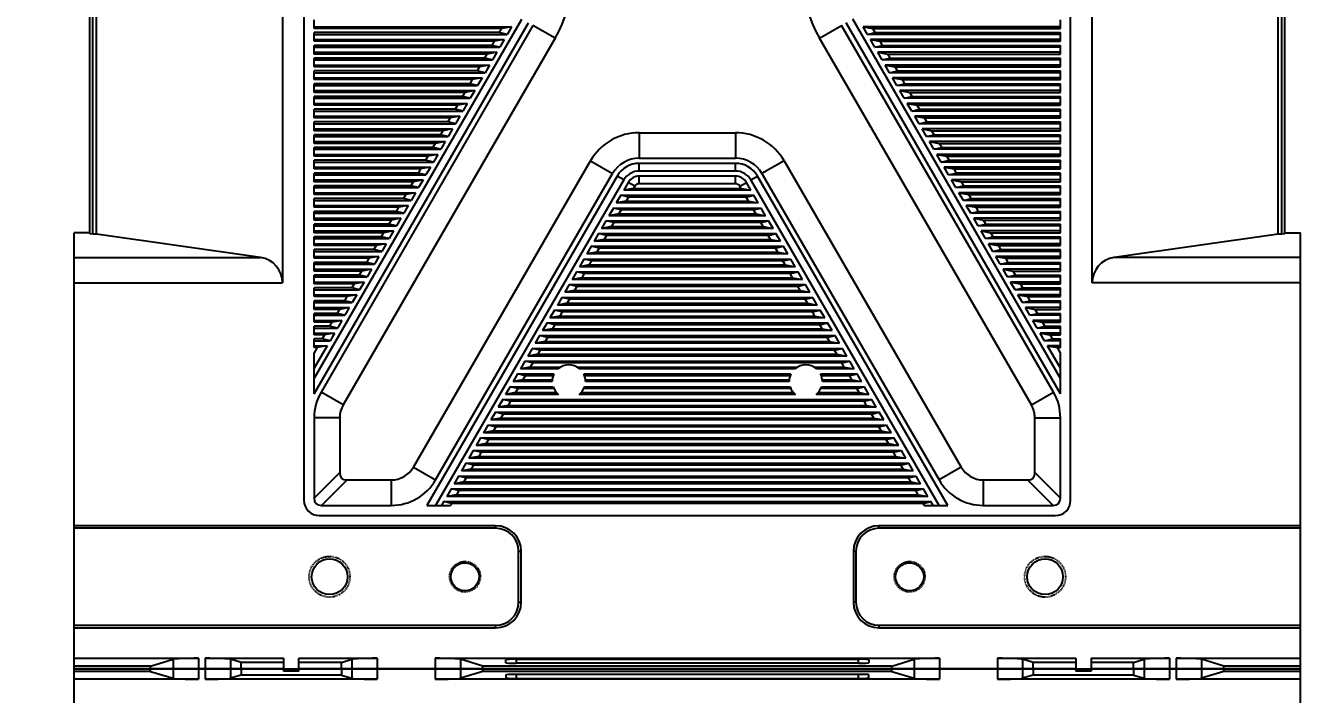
# Model space of a CAD drawing. Header units: millimetres. Extents: x 2185 to 26698, y 9658 to 17427.
# Drawn here: x 11237.2 to 11486.7, y 10826.6 to 10957.6 of the extents above; entities that cross this region are included whole.
import ezdxf

# ---------------------------------------------------------------- set-up
doc = ezdxf.new("R2010")
doc.units = ezdxf.units.MM
doc.linetypes.add('HIDDEN', pattern=[0.2, 0.1, -0.1])
doc.layers.add('02___PRT_ALL_AXES', color=7, linetype='Continuous')
doc.layers.add('DEFAULT_2', color=8, linetype='HIDDEN')
doc.styles.get("Standard").update_dxf_attribs({"font": 'arial.ttf'})
doc.dimstyles.new('我的A-GB-50', dxfattribs={"dimscale": 0.5, "dimtxt": 80, "dimasz": 50, "dimexe": 20, "dimexo": 10, "dimgap": 15, "dimtad": 1, "dimdec": 1, "dimzin": 9, "dimdsep": 46, "dimtxsty": 'Standard', "dimcen": 2.5, "dimadec": 0, "dimazin": 0, "dimtfac": 1, "dimtdec": 1, "dimtmove": 0, "dimatfit": 3, "dimfxl": 2, "dimarcsym": 0})

# ---------------------------------------------------------------- blocks, each defined once
blk = doc.blocks.new('*D104')
at = {"color": 0, "lineweight": -2, "transparency": 16777216}
for p, q in [((11291.68, 11353.61), (11193.39, 11353.61)), ((11203.39, 11328.61), (11203.39, 10334.66)), ((11291.68, 10309.66), (11193.39, 10309.66))]:
    blk.add_line(p, q, dxfattribs=at)
at = {"color": 0, "transparency": 16777216}
for points in [[(11199.23, 11328.61), (11207.56, 11328.61), (11203.39, 11353.61)], [(11199.23, 10334.66), (11207.56, 10334.66), (11203.39, 10309.66)]]:
    blk.add_solid(points, dxfattribs=at)
at = {"layer": 'Defpoints', "color": 0, "transparency": 16777216}
for p in [(11296.68, 11353.61), (11203.39, 10309.66), (11296.68, 10309.66)]:
    blk.add_point(p, dxfattribs=at)
at = {"color": 0, "lineweight": 5, "transparency": 16777216, "insert": (11170, 10831.63), "char_height": 40, "attachment_point": 5, "rotation": 90}
blk.add_mtext('1043.9 [3\'-5 1/8"]', dxfattribs=at)
blk = doc.blocks.new('543')
at = {"color": 7, "linetype": 'Continuous'}
for p, q in [((13760.14, 9868.64), (13760.14, 9953.98)), ((13760.14, 9953.98), (14000.09, 9953.98)), ((13775.12, 9953.48), (13775.12, 9953.98)), ((13779.51, 9953.98), (13779.51, 9952.14)), ((13784.46, 9953.98), (13784.46, 9951.95)), ((13785.78, 9953.98), (13785.78, 9951.95)), ((13790.73, 9953.98), (13790.73, 9952.14)), ((13792.8, 9953.98), (13792.8, 9952.77)), ((13812.44, 9953.98), (13812.44, 9952.77)), ((13814.51, 9953.98), (13814.51, 9952.14)), ((13819.46, 9953.98), (13819.46, 9951.95)), ((13830.78, 9953.98), (13830.78, 9951.95)), ((13835.73, 9953.98), (13835.73, 9952.14)), ((13840.12, 9953.48), (13840.12, 9953.98)), ((13920.12, 9953.48), (13920.12, 9953.98)), ((13924.51, 9953.98), (13924.51, 9952.14)), ((13929.46, 9953.98), (13929.46, 9951.95)), ((13940.78, 9953.98), (13940.78, 9951.95)), ((13945.73, 9953.98), (13945.73, 9952.14)), ((13947.8, 9953.98), (13947.8, 9952.77)), ((13967.44, 9953.98), (13967.44, 9952.77)), ((13969.51, 9953.98), (13969.51, 9952.14)), ((13974.46, 9953.98), (13974.46, 9951.95)), ((13975.78, 9953.98), (13975.78, 9951.95)), ((13980.73, 9953.98), (13980.73, 9952.14)), ((13985.12, 9953.48), (13985.12, 9953.98)), ((14000.09, 9868.64), (14000.09, 9953.98)), ((13775.12, 9953.48), (13760.14, 9953.48)), ((13784.46, 9951.95), (13760.14, 9951.95)), ((13775.12, 9953.48), (13779.51, 9952.14)), ((13819.46, 9951.95), (13785.78, 9951.95)), ((13792.8, 9952.77), (13790.73, 9952.14)), ((13812.44, 9952.77), (13792.8, 9952.77)), ((13812.44, 9952.77), (13814.51, 9952.14)), ((13929.46, 9951.95), (13830.78, 9951.95)), ((13840.12, 9953.48), (13835.73, 9952.14)), ((13920.12, 9953.48), (13840.12, 9953.48)), ((13844.62, 9952.82), (13844.62, 9952.21)), ((13846.62, 9952.91), (13846.62, 9952.12)), ((13913.62, 9952.91), (13846.62, 9952.91)), ((13846.62, 9952.12), (13913.62, 9952.12)), ((13913.62, 9952.12), (13913.62, 9952.91)), ((13915.62, 9952.21), (13915.62, 9952.82)), ((13920.12, 9953.48), (13924.51, 9952.14)), ((13974.46, 9951.95), (13940.78, 9951.95)), ((13947.8, 9952.77), (13945.73, 9952.14)), ((13967.44, 9952.77), (13947.8, 9952.77)), ((13967.44, 9952.77), (13969.51, 9952.14)), ((14000.09, 9951.95), (13975.78, 9951.95)), ((13985.12, 9953.48), (13980.73, 9952.14)), ((14000.09, 9953.48), (13985.12, 9953.48)), ((13805.12, 9921), (13805.12, 9717)), ((13955.12, 9717), (13955.12, 9921)), ((13763.22, 9769.22), (13763.22, 9868.78)), ((13763.81, 9769.14), (13763.81, 9868.87)), ((13996.43, 9769.14), (13996.43, 9868.87)), ((13997.02, 9769.22), (13997.02, 9868.78)), ((13959.31, 9759.6), (13959.31, 9816.5)), ((13764.51, 9769.14), (13764.51, 9815.5)), ((13800.93, 9815.5), (13800.93, 9759.6)), ((13995.73, 9769.14), (13995.73, 9816)), ((13807.12, 9740.86), (13847.76, 9811.25)), ((13807.12, 9809.4), (13807.12, 9811.1)), ((13807.12, 9737.86), (13849.06, 9810.5)), ((13807.12, 9809.75), (13845.74, 9809.75)), ((13843.8, 9809.4), (13807.12, 9809.4)), ((13849.92, 9810), (13808.46, 9738.18)), ((13843.8, 9809.4), (13843.34, 9808.6)), ((13845.74, 9809.75), (13843.8, 9809.4)), ((13845.74, 9809.75), (13844.87, 9808.25)), ((13854.25, 9807.5), (13849.92, 9810)), ((13905.99, 9807.5), (13910.32, 9810)), ((13951.78, 9738.18), (13910.32, 9810)), ((13953.12, 9737.86), (13911.18, 9810.5)), ((13953.12, 9740.86), (13912.48, 9811.25)), ((13953.12, 9809.75), (13914.5, 9809.75)), ((13914.5, 9809.75), (13916.44, 9809.4)), ((13915.37, 9808.25), (13914.5, 9809.75)), ((13916.44, 9809.4), (13953.12, 9809.4)), ((13916.9, 9808.6), (13916.44, 9809.4)), ((13953.12, 9809.4), (13953.12, 9811.1)), ((13807.12, 9806.9), (13807.12, 9808.6)), ((13843.34, 9808.6), (13807.12, 9808.6)), ((13807.12, 9808.25), (13844.87, 9808.25)), ((13807.12, 9807.25), (13844.29, 9807.25)), ((13842.36, 9806.9), (13807.12, 9806.9)), ((13854.25, 9807.5), (13812.79, 9735.68)), ((13842.36, 9806.9), (13841.9, 9806.1)), ((13844.29, 9807.25), (13842.36, 9806.9)), ((13844.87, 9808.25), (13843.34, 9808.6)), ((13844.29, 9807.25), (13843.43, 9805.75)), ((13947.45, 9735.68), (13905.99, 9807.5)), ((13915.37, 9808.25), (13916.9, 9808.6)), ((13953.12, 9808.25), (13915.37, 9808.25)), ((13953.12, 9807.25), (13915.95, 9807.25)), ((13915.95, 9807.25), (13917.88, 9806.9)), ((13916.81, 9805.75), (13915.95, 9807.25)), ((13916.9, 9808.6), (13953.12, 9808.6)), ((13917.88, 9806.9), (13953.12, 9806.9)), ((13918.34, 9806.1), (13917.88, 9806.9)), ((13953.12, 9806.9), (13953.12, 9808.6)), ((13807.12, 9804.4), (13807.12, 9806.1)), ((13841.9, 9806.1), (13807.12, 9806.1)), ((13807.12, 9805.75), (13843.43, 9805.75)), ((13807.12, 9804.75), (13842.85, 9804.75)), ((13840.92, 9804.4), (13807.12, 9804.4)), ((13840.92, 9804.4), (13840.46, 9803.6)), ((13842.85, 9804.75), (13840.92, 9804.4)), ((13843.43, 9805.75), (13841.9, 9806.1)), ((13842.85, 9804.75), (13841.99, 9803.25)), ((13916.81, 9805.75), (13918.34, 9806.1)), ((13953.12, 9805.75), (13916.81, 9805.75)), ((13953.12, 9804.75), (13917.39, 9804.75)), ((13917.39, 9804.75), (13919.32, 9804.4)), ((13918.25, 9803.25), (13917.39, 9804.75)), ((13918.34, 9806.1), (13953.12, 9806.1)), ((13919.32, 9804.4), (13953.12, 9804.4)), ((13919.78, 9803.6), (13919.32, 9804.4)), ((13953.12, 9804.4), (13953.12, 9806.1)), ((13807.12, 9801.9), (13807.12, 9803.6)), ((13840.46, 9803.6), (13807.12, 9803.6)), ((13807.12, 9803.25), (13841.99, 9803.25)), ((13807.12, 9802.25), (13841.41, 9802.25)), ((13839.47, 9801.9), (13807.12, 9801.9)), ((13839.47, 9801.9), (13839.01, 9801.1)), ((13841.41, 9802.25), (13839.47, 9801.9)), ((13841.99, 9803.25), (13840.46, 9803.6)), ((13841.41, 9802.25), (13840.54, 9800.75)), ((13918.25, 9803.25), (13919.78, 9803.6)), ((13953.12, 9803.25), (13918.25, 9803.25)), ((13953.12, 9802.25), (13918.83, 9802.25)), ((13918.83, 9802.25), (13920.77, 9801.9)), ((13919.7, 9800.75), (13918.83, 9802.25)), ((13919.78, 9803.6), (13953.12, 9803.6)), ((13920.77, 9801.9), (13953.12, 9801.9)), ((13921.23, 9801.1), (13920.77, 9801.9)), ((13953.12, 9801.9), (13953.12, 9803.6)), ((13807.12, 9799.4), (13807.12, 9801.1)), ((13839.01, 9801.1), (13807.12, 9801.1)), ((13807.12, 9800.75), (13840.54, 9800.75)), ((13807.12, 9799.75), (13839.96, 9799.75)), ((13838.03, 9799.4), (13807.12, 9799.4)), ((13838.03, 9799.4), (13837.57, 9798.6)), ((13839.96, 9799.75), (13838.03, 9799.4)), ((13840.54, 9800.75), (13839.01, 9801.1)), ((13839.96, 9799.75), (13839.1, 9798.25)), ((13919.7, 9800.75), (13921.23, 9801.1)), ((13953.12, 9800.75), (13919.7, 9800.75)), ((13953.12, 9799.75), (13920.28, 9799.75)), ((13920.28, 9799.75), (13922.21, 9799.4)), ((13921.14, 9798.25), (13920.28, 9799.75)), ((13921.23, 9801.1), (13953.12, 9801.1)), ((13922.21, 9799.4), (13953.12, 9799.4)), ((13922.67, 9798.6), (13922.21, 9799.4)), ((13953.12, 9799.4), (13953.12, 9801.1)), ((13807.12, 9796.9), (13807.12, 9798.6)), ((13837.57, 9798.6), (13807.12, 9798.6)), ((13807.12, 9798.25), (13839.1, 9798.25)), ((13807.12, 9797.25), (13838.52, 9797.25)), ((13836.59, 9796.9), (13807.12, 9796.9)), ((13836.59, 9796.9), (13836.13, 9796.1)), ((13838.52, 9797.25), (13836.59, 9796.9)), ((13839.1, 9798.25), (13837.57, 9798.6)), ((13838.52, 9797.25), (13837.66, 9795.75)), ((13921.14, 9798.25), (13922.67, 9798.6)), ((13953.12, 9798.25), (13921.14, 9798.25)), ((13953.12, 9797.25), (13921.72, 9797.25)), ((13921.72, 9797.25), (13923.65, 9796.9)), ((13922.58, 9795.75), (13921.72, 9797.25)), ((13922.67, 9798.6), (13953.12, 9798.6)), ((13923.65, 9796.9), (13953.12, 9796.9)), ((13924.11, 9796.1), (13923.65, 9796.9)), ((13953.12, 9796.9), (13953.12, 9798.6)), ((13807.12, 9794.4), (13807.12, 9796.1)), ((13836.13, 9796.1), (13807.12, 9796.1)), ((13807.12, 9795.75), (13837.66, 9795.75)), ((13807.12, 9794.75), (13837.08, 9794.75)), ((13835.14, 9794.4), (13807.12, 9794.4)), ((13835.14, 9794.4), (13834.68, 9793.6)), ((13837.08, 9794.75), (13835.14, 9794.4)), ((13837.66, 9795.75), (13836.13, 9796.1)), ((13837.08, 9794.75), (13836.21, 9793.25)), ((13922.58, 9795.75), (13924.11, 9796.1)), ((13953.12, 9795.75), (13922.58, 9795.75)), ((13953.12, 9794.75), (13923.16, 9794.75)), ((13923.16, 9794.75), (13925.1, 9794.4)), ((13924.03, 9793.25), (13923.16, 9794.75)), ((13924.11, 9796.1), (13953.12, 9796.1)), ((13925.1, 9794.4), (13953.12, 9794.4)), ((13925.56, 9793.6), (13925.1, 9794.4)), ((13953.12, 9794.4), (13953.12, 9796.1)), ((13807.12, 9791.9), (13807.12, 9793.6)), ((13834.68, 9793.6), (13807.12, 9793.6)), ((13807.12, 9793.25), (13836.21, 9793.25)), ((13807.12, 9792.25), (13835.63, 9792.25)), ((13833.7, 9791.9), (13807.12, 9791.9)), ((13833.7, 9791.9), (13833.24, 9791.1)), ((13835.63, 9792.25), (13833.7, 9791.9)), ((13836.21, 9793.25), (13834.68, 9793.6)), ((13835.63, 9792.25), (13834.77, 9790.75)), ((13924.03, 9793.25), (13925.56, 9793.6)), ((13953.12, 9793.25), (13924.03, 9793.25)), ((13953.12, 9792.25), (13924.61, 9792.25)), ((13924.61, 9792.25), (13926.54, 9791.9)), ((13925.47, 9790.75), (13924.61, 9792.25)), ((13925.56, 9793.6), (13953.12, 9793.6)), ((13926.54, 9791.9), (13953.12, 9791.9)), ((13927, 9791.1), (13926.54, 9791.9)), ((13953.12, 9791.9), (13953.12, 9793.6)), ((13807.12, 9789.4), (13807.12, 9791.1)), ((13833.24, 9791.1), (13807.12, 9791.1)), ((13807.12, 9790.75), (13834.77, 9790.75)), ((13807.12, 9789.75), (13834.19, 9789.75)), ((13832.26, 9789.4), (13807.12, 9789.4)), ((13832.26, 9789.4), (13831.8, 9788.6)), ((13834.19, 9789.75), (13832.26, 9789.4)), ((13834.77, 9790.75), (13833.24, 9791.1)), ((13834.19, 9789.75), (13833.32, 9788.25)), ((13870.71, 9789), (13889.53, 9789)), ((13870.71, 9789), (13870.71, 9784)), ((13889.53, 9789), (13889.53, 9784)), ((13925.47, 9790.75), (13927, 9791.1)), ((13953.12, 9790.75), (13925.47, 9790.75)), ((13953.12, 9789.75), (13926.05, 9789.75)), ((13926.05, 9789.75), (13927.98, 9789.4)), ((13926.91, 9788.25), (13926.05, 9789.75)), ((13927, 9791.1), (13953.12, 9791.1)), ((13927.98, 9789.4), (13953.12, 9789.4)), ((13928.44, 9788.6), (13927.98, 9789.4)), ((13953.12, 9789.4), (13953.12, 9791.1)), ((13807.12, 9786.9), (13807.12, 9788.6)), ((13831.8, 9788.6), (13807.12, 9788.6)), ((13807.12, 9788.25), (13833.32, 9788.25)), ((13807.12, 9787.25), (13832.75, 9787.25)), ((13830.81, 9786.9), (13807.12, 9786.9)), ((13830.81, 9786.9), (13830.35, 9786.1)), ((13832.75, 9787.25), (13830.81, 9786.9)), ((13833.32, 9788.25), (13831.8, 9788.6)), ((13832.75, 9787.25), (13831.88, 9785.75)), ((13926.91, 9788.25), (13928.44, 9788.6)), ((13953.12, 9788.25), (13926.91, 9788.25)), ((13953.12, 9787.25), (13927.49, 9787.25)), ((13927.49, 9787.25), (13929.43, 9786.9)), ((13928.36, 9785.75), (13927.49, 9787.25)), ((13928.44, 9788.6), (13953.12, 9788.6)), ((13929.43, 9786.9), (13953.12, 9786.9)), ((13929.89, 9786.1), (13929.43, 9786.9)), ((13953.12, 9786.9), (13953.12, 9788.6)), ((13807.12, 9784.4), (13807.12, 9786.1)), ((13830.35, 9786.1), (13807.12, 9786.1)), ((13807.12, 9785.75), (13831.88, 9785.75)), ((13807.12, 9784.75), (13831.3, 9784.75)), ((13829.37, 9784.4), (13807.12, 9784.4)), ((13829.37, 9784.4), (13828.91, 9783.6)), ((13831.3, 9784.75), (13829.37, 9784.4)), ((13831.88, 9785.75), (13830.35, 9786.1)), ((13831.3, 9784.75), (13830.44, 9783.25)), ((13870.71, 9784), (13889.53, 9784)), ((13928.36, 9785.75), (13929.89, 9786.1)), ((13953.12, 9785.75), (13928.36, 9785.75)), ((13953.12, 9784.75), (13928.94, 9784.75)), ((13928.94, 9784.75), (13930.87, 9784.4)), ((13929.8, 9783.25), (13928.94, 9784.75)), ((13929.89, 9786.1), (13953.12, 9786.1)), ((13930.87, 9784.4), (13953.12, 9784.4)), ((13931.33, 9783.6), (13930.87, 9784.4)), ((13953.12, 9784.4), (13953.12, 9786.1)), ((13807.12, 9781.9), (13807.12, 9783.6)), ((13828.91, 9783.6), (13807.12, 9783.6)), ((13807.12, 9783.25), (13830.44, 9783.25)), ((13807.12, 9782.25), (13829.86, 9782.25)), ((13827.93, 9781.9), (13807.12, 9781.9)), ((13826.54, 9723.5), (13861.18, 9783.5)), ((13827.93, 9781.9), (13827.46, 9781.1)), ((13829.86, 9782.25), (13827.93, 9781.9)), ((13830.44, 9783.25), (13828.91, 9783.6)), ((13829.86, 9782.25), (13828.99, 9780.75)), ((13861.18, 9783.5), (13865.51, 9781)), ((13889.53, 9783), (13870.71, 9783)), ((13870.71, 9781.5), (13870.71, 9783)), ((13889.53, 9781.5), (13870.71, 9781.5)), ((13889.53, 9781.5), (13889.53, 9783)), ((13899.06, 9783.5), (13894.73, 9781)), ((13899.06, 9783.5), (13933.7, 9723.5)), ((13929.8, 9783.25), (13931.33, 9783.6)), ((13953.12, 9783.25), (13929.8, 9783.25)), ((13953.12, 9782.25), (13930.38, 9782.25)), ((13930.38, 9782.25), (13932.31, 9781.9)), ((13931.25, 9780.75), (13930.38, 9782.25)), ((13931.33, 9783.6), (13953.12, 9783.6)), ((13932.31, 9781.9), (13953.12, 9781.9)), ((13932.78, 9781.1), (13932.31, 9781.9)), ((13953.12, 9781.9), (13953.12, 9783.6)), ((13807.12, 9779.4), (13807.12, 9781.1)), ((13827.46, 9781.1), (13807.12, 9781.1)), ((13807.12, 9780.75), (13828.99, 9780.75)), ((13807.12, 9779.75), (13828.42, 9779.75)), ((13826.48, 9779.4), (13807.12, 9779.4)), ((13826.48, 9779.4), (13826.02, 9778.6)), ((13828.42, 9779.75), (13826.48, 9779.4)), ((13828.99, 9780.75), (13827.46, 9781.1)), ((13828.42, 9779.75), (13827.55, 9778.25)), ((13866.38, 9780.5), (13829.14, 9716)), ((13830.87, 9721), (13865.51, 9781)), ((13867.68, 9779.75), (13830.87, 9716)), ((13867.68, 9779.75), (13866.38, 9780.5)), ((13868.54, 9779.25), (13867.68, 9777.75)), ((13869.84, 9778.5), (13868.54, 9779.25)), ((13889.53, 9780.5), (13870.71, 9780.5)), ((13870.71, 9779), (13870.71, 9780.5)), ((13889.53, 9779), (13870.71, 9779)), ((13889.53, 9779), (13889.53, 9780.5)), ((13890.4, 9778.5), (13891.7, 9779.25)), ((13892.56, 9777.75), (13891.7, 9779.25)), ((13892.56, 9779.75), (13893.86, 9780.5)), ((13929.37, 9716), (13892.56, 9779.75)), ((13931.1, 9716), (13893.86, 9780.5)), ((13894.73, 9781), (13929.37, 9721)), ((13931.25, 9780.75), (13932.78, 9781.1)), ((13953.12, 9780.75), (13931.25, 9780.75)), ((13953.12, 9779.75), (13931.82, 9779.75)), ((13931.82, 9779.75), (13933.76, 9779.4)), ((13932.69, 9778.25), (13931.82, 9779.75)), ((13953.12, 9781.1), (13932.78, 9781.1)), ((13933.76, 9779.4), (13953.12, 9779.4)), ((13934.22, 9778.6), (13933.76, 9779.4)), ((13953.12, 9779.4), (13953.12, 9781.1)), ((13807.12, 9776.9), (13807.12, 9778.6)), ((13826.02, 9778.6), (13807.12, 9778.6)), ((13807.12, 9778.25), (13827.55, 9778.25)), ((13807.12, 9777.25), (13826.97, 9777.25)), ((13825.04, 9776.9), (13807.12, 9776.9)), ((13825.04, 9776.9), (13824.58, 9776.1)), ((13826.97, 9777.25), (13825.04, 9776.9)), ((13827.55, 9778.25), (13826.02, 9778.6)), ((13826.97, 9777.25), (13826.11, 9775.75)), ((13867.1, 9776.75), (13866.23, 9775.25)), ((13867.1, 9776.75), (13893.14, 9776.75)), ((13868.63, 9776.4), (13867.1, 9776.75)), ((13869.61, 9778.1), (13867.68, 9777.75)), ((13892.56, 9777.75), (13867.68, 9777.75)), ((13869.84, 9778.5), (13869.61, 9778.1)), ((13869.61, 9778.1), (13890.63, 9778.1)), ((13890.63, 9778.1), (13890.4, 9778.5)), ((13890.63, 9778.1), (13892.56, 9777.75)), ((13891.61, 9776.4), (13893.14, 9776.75)), ((13894.01, 9775.25), (13893.14, 9776.75)), ((13932.69, 9778.25), (13934.22, 9778.6)), ((13953.12, 9778.25), (13932.69, 9778.25)), ((13953.12, 9777.25), (13933.27, 9777.25)), ((13933.27, 9777.25), (13935.2, 9776.9)), ((13934.13, 9775.75), (13933.27, 9777.25)), ((13934.22, 9778.6), (13953.12, 9778.6)), ((13935.2, 9776.9), (13953.12, 9776.9)), ((13935.66, 9776.1), (13935.2, 9776.9)), ((13953.12, 9776.9), (13953.12, 9778.6)), ((13807.12, 9774.4), (13807.12, 9776.1)), ((13824.58, 9776.1), (13807.12, 9776.1)), ((13807.12, 9775.75), (13826.11, 9775.75)), ((13807.12, 9774.75), (13825.53, 9774.75)), ((13823.6, 9774.4), (13807.12, 9774.4)), ((13823.6, 9774.4), (13823.13, 9773.6)), ((13825.53, 9774.75), (13823.6, 9774.4)), ((13826.11, 9775.75), (13824.58, 9776.1)), ((13825.53, 9774.75), (13824.66, 9773.25)), ((13865.66, 9774.25), (13864.79, 9772.75)), ((13865.66, 9774.25), (13894.58, 9774.25)), ((13867.19, 9773.9), (13865.66, 9774.25)), ((13868.17, 9775.6), (13866.23, 9775.25)), ((13894.01, 9775.25), (13866.23, 9775.25)), ((13868.63, 9776.4), (13868.17, 9775.6)), ((13868.17, 9775.6), (13892.07, 9775.6)), ((13891.61, 9776.4), (13868.63, 9776.4)), ((13892.07, 9775.6), (13891.61, 9776.4)), ((13892.07, 9775.6), (13894.01, 9775.25)), ((13893.05, 9773.9), (13894.58, 9774.25)), ((13895.45, 9772.75), (13894.58, 9774.25)), ((13934.13, 9775.75), (13935.66, 9776.1)), ((13953.12, 9775.75), (13934.13, 9775.75)), ((13953.12, 9774.75), (13934.71, 9774.75)), ((13934.71, 9774.75), (13936.64, 9774.4)), ((13935.58, 9773.25), (13934.71, 9774.75)), ((13935.66, 9776.1), (13953.12, 9776.1)), ((13936.64, 9774.4), (13953.12, 9774.4)), ((13937.11, 9773.6), (13936.64, 9774.4)), ((13953.12, 9774.4), (13953.12, 9776.1)), ((13807.12, 9771.9), (13807.12, 9773.6)), ((13823.13, 9773.6), (13807.12, 9773.6)), ((13807.12, 9773.25), (13824.66, 9773.25)), ((13807.12, 9772.25), (13824.09, 9772.25)), ((13822.15, 9771.9), (13807.12, 9771.9)), ((13822.15, 9771.9), (13821.69, 9771.1)), ((13824.09, 9772.25), (13822.15, 9771.9)), ((13824.66, 9773.25), (13823.13, 9773.6)), ((13824.09, 9772.25), (13823.22, 9770.75)), ((13864.21, 9771.75), (13863.35, 9770.25)), ((13864.21, 9771.75), (13896.03, 9771.75)), ((13865.74, 9771.4), (13864.21, 9771.75)), ((13866.72, 9773.1), (13864.79, 9772.75)), ((13895.45, 9772.75), (13864.79, 9772.75)), ((13867.19, 9773.9), (13866.72, 9773.1)), ((13866.72, 9773.1), (13893.52, 9773.1)), ((13893.05, 9773.9), (13867.19, 9773.9)), ((13893.52, 9773.1), (13893.05, 9773.9)), ((13893.52, 9773.1), (13895.45, 9772.75)), ((13894.5, 9771.4), (13896.03, 9771.75)), ((13896.89, 9770.25), (13896.03, 9771.75)), ((13935.58, 9773.25), (13937.11, 9773.6)), ((13953.12, 9773.25), (13935.58, 9773.25)), ((13953.12, 9772.25), (13936.15, 9772.25)), ((13936.15, 9772.25), (13938.09, 9771.9)), ((13937.02, 9770.75), (13936.15, 9772.25)), ((13937.11, 9773.6), (13953.12, 9773.6)), ((13938.09, 9771.9), (13953.12, 9771.9)), ((13938.55, 9771.1), (13938.09, 9771.9)), ((13953.12, 9771.9), (13953.12, 9773.6)), ((13760.14, 9684.03), (13760.14, 9769.37)), ((13763.22, 9769.37), (13760.14, 9769.37)), ((13763.81, 9769.14), (13763.22, 9769.22)), ((13764.51, 9769.14), (13763.81, 9769.14)), ((13796.63, 9764.55), (13764.51, 9769.14)), ((13807.12, 9769.4), (13807.12, 9771.1)), ((13821.69, 9771.1), (13807.12, 9771.1)), ((13807.12, 9770.75), (13823.22, 9770.75)), ((13807.12, 9769.75), (13822.64, 9769.75)), ((13820.71, 9769.4), (13807.12, 9769.4)), ((13820.71, 9769.4), (13820.25, 9768.6)), ((13822.64, 9769.75), (13820.71, 9769.4)), ((13823.22, 9770.75), (13821.69, 9771.1)), ((13822.64, 9769.75), (13821.78, 9768.25)), ((13862.77, 9769.25), (13861.9, 9767.75)), ((13862.77, 9769.25), (13897.47, 9769.25)), ((13864.3, 9768.9), (13862.77, 9769.25)), ((13865.28, 9770.6), (13863.35, 9770.25)), ((13896.89, 9770.25), (13863.35, 9770.25)), ((13865.74, 9771.4), (13865.28, 9770.6)), ((13865.28, 9770.6), (13894.96, 9770.6)), ((13894.5, 9771.4), (13865.74, 9771.4)), ((13894.96, 9770.6), (13894.5, 9771.4)), ((13894.96, 9770.6), (13896.89, 9770.25)), ((13895.94, 9768.9), (13897.47, 9769.25)), ((13898.34, 9767.75), (13897.47, 9769.25)), ((13937.02, 9770.75), (13938.55, 9771.1)), ((13953.12, 9770.75), (13937.02, 9770.75)), ((13953.12, 9769.75), (13937.6, 9769.75)), ((13937.6, 9769.75), (13939.53, 9769.4)), ((13938.46, 9768.25), (13937.6, 9769.75)), ((13938.55, 9771.1), (13953.12, 9771.1)), ((13939.53, 9769.4), (13953.12, 9769.4)), ((13939.99, 9768.6), (13939.53, 9769.4)), ((13953.12, 9769.4), (13953.12, 9771.1)), ((13995.73, 9769.14), (13963.61, 9764.55)), ((13996.43, 9769.14), (13995.73, 9769.14)), ((13997.02, 9769.22), (13996.43, 9769.14)), ((13997.02, 9769.37), (14000.09, 9769.37)), ((14000.09, 9684.03), (14000.09, 9769.37)), ((13807.12, 9766.9), (13807.12, 9768.6)), ((13820.25, 9768.6), (13807.12, 9768.6)), ((13807.12, 9768.25), (13821.78, 9768.25)), ((13807.12, 9767.25), (13821.2, 9767.25)), ((13819.27, 9766.9), (13807.12, 9766.9)), ((13819.27, 9766.9), (13818.8, 9766.1)), ((13821.2, 9767.25), (13819.27, 9766.9)), ((13821.78, 9768.25), (13820.25, 9768.6)), ((13821.2, 9767.25), (13820.33, 9765.75)), ((13861.33, 9766.75), (13860.46, 9765.25)), ((13861.33, 9766.75), (13898.91, 9766.75)), ((13862.86, 9766.4), (13861.33, 9766.75)), ((13863.84, 9768.1), (13861.9, 9767.75)), ((13898.34, 9767.75), (13861.9, 9767.75)), ((13864.3, 9768.9), (13863.84, 9768.1)), ((13863.84, 9768.1), (13896.4, 9768.1)), ((13895.94, 9768.9), (13864.3, 9768.9)), ((13896.4, 9768.1), (13895.94, 9768.9)), ((13896.4, 9768.1), (13898.34, 9767.75)), ((13897.38, 9766.4), (13898.91, 9766.75)), ((13899.78, 9765.25), (13898.91, 9766.75)), ((13938.46, 9768.25), (13939.99, 9768.6)), ((13953.12, 9768.25), (13938.46, 9768.25)), ((13953.12, 9767.25), (13939.04, 9767.25)), ((13939.04, 9767.25), (13940.97, 9766.9)), ((13939.91, 9765.75), (13939.04, 9767.25)), ((13939.99, 9768.6), (13953.12, 9768.6)), ((13940.97, 9766.9), (13953.12, 9766.9)), ((13941.44, 9766.1), (13940.97, 9766.9)), ((13953.12, 9766.9), (13953.12, 9768.6)), ((13760.14, 9764.55), (13796.63, 9764.55)), ((13807.12, 9764.4), (13807.12, 9766.1)), ((13818.8, 9766.1), (13807.12, 9766.1)), ((13807.12, 9765.75), (13820.33, 9765.75)), ((13807.12, 9764.75), (13819.76, 9764.75)), ((13817.82, 9764.4), (13807.12, 9764.4)), ((13817.82, 9764.4), (13817.36, 9763.6)), ((13819.76, 9764.75), (13817.82, 9764.4)), ((13820.33, 9765.75), (13818.8, 9766.1)), ((13819.76, 9764.75), (13818.89, 9763.25)), ((13859.88, 9764.25), (13859.02, 9762.75)), ((13861.41, 9763.9), (13859.88, 9764.25)), ((13859.88, 9764.25), (13900.36, 9764.25)), ((13862.39, 9765.6), (13860.46, 9765.25)), ((13899.78, 9765.25), (13860.46, 9765.25)), ((13862.86, 9766.4), (13862.39, 9765.6)), ((13862.39, 9765.6), (13897.85, 9765.6)), ((13897.38, 9766.4), (13862.86, 9766.4)), ((13897.85, 9765.6), (13897.38, 9766.4)), ((13897.85, 9765.6), (13899.78, 9765.25)), ((13898.83, 9763.9), (13900.36, 9764.25)), ((13901.22, 9762.75), (13900.36, 9764.25)), ((13939.91, 9765.75), (13941.44, 9766.1)), ((13953.12, 9765.75), (13939.91, 9765.75)), ((13953.12, 9764.75), (13940.48, 9764.75)), ((13940.48, 9764.75), (13942.42, 9764.4)), ((13941.35, 9763.25), (13940.48, 9764.75)), ((13941.44, 9766.1), (13953.12, 9766.1)), ((13942.42, 9764.4), (13953.12, 9764.4)), ((13942.88, 9763.6), (13942.42, 9764.4)), ((13953.12, 9764.4), (13953.12, 9766.1)), ((14000.09, 9764.55), (13963.61, 9764.55)), ((13807.12, 9761.9), (13807.12, 9763.6)), ((13817.36, 9763.6), (13807.12, 9763.6)), ((13807.12, 9763.25), (13818.89, 9763.25)), ((13807.12, 9762.25), (13818.31, 9762.25)), ((13816.38, 9761.9), (13807.12, 9761.9)), ((13816.38, 9761.9), (13815.92, 9761.1)), ((13818.31, 9762.25), (13816.38, 9761.9)), ((13818.89, 9763.25), (13817.36, 9763.6)), ((13818.31, 9762.25), (13817.45, 9760.75)), ((13858.44, 9761.75), (13857.57, 9760.25)), ((13858.44, 9761.75), (13901.8, 9761.75)), ((13859.97, 9761.4), (13858.44, 9761.75)), ((13860.95, 9763.1), (13859.02, 9762.75)), ((13901.22, 9762.75), (13859.02, 9762.75)), ((13861.41, 9763.9), (13860.95, 9763.1)), ((13860.95, 9763.1), (13899.29, 9763.1)), ((13898.83, 9763.9), (13861.41, 9763.9)), ((13899.29, 9763.1), (13898.83, 9763.9)), ((13899.29, 9763.1), (13901.22, 9762.75)), ((13900.27, 9761.4), (13901.8, 9761.75)), ((13902.67, 9760.25), (13901.8, 9761.75)), ((13941.35, 9763.25), (13942.88, 9763.6)), ((13953.12, 9763.25), (13941.35, 9763.25)), ((13953.12, 9762.25), (13941.93, 9762.25)), ((13941.93, 9762.25), (13943.86, 9761.9)), ((13942.79, 9760.75), (13941.93, 9762.25)), ((13942.88, 9763.6), (13953.12, 9763.6)), ((13943.86, 9761.9), (13953.12, 9761.9)), ((13944.32, 9761.1), (13943.86, 9761.9)), ((13953.12, 9761.9), (13953.12, 9763.6)), ((13760.14, 9759.6), (13800.93, 9759.6)), ((13807.12, 9759.4), (13807.12, 9761.1)), ((13815.92, 9761.1), (13807.12, 9761.1)), ((13807.12, 9760.75), (13817.45, 9760.75)), ((13807.12, 9759.75), (13816.87, 9759.75)), ((13814.94, 9759.4), (13807.12, 9759.4)), ((13814.94, 9759.4), (13814.47, 9758.6)), ((13816.87, 9759.75), (13814.94, 9759.4)), ((13817.45, 9760.75), (13815.92, 9761.1)), ((13816.87, 9759.75), (13816, 9758.25)), ((13857, 9759.25), (13856.13, 9757.75)), ((13857, 9759.25), (13903.24, 9759.25)), ((13858.53, 9758.9), (13857, 9759.25)), ((13859.51, 9760.6), (13857.57, 9760.25)), ((13902.67, 9760.25), (13857.57, 9760.25)), ((13859.97, 9761.4), (13859.51, 9760.6)), ((13859.51, 9760.6), (13900.73, 9760.6)), ((13900.27, 9761.4), (13859.97, 9761.4)), ((13900.73, 9760.6), (13900.27, 9761.4)), ((13900.73, 9760.6), (13902.67, 9760.25)), ((13901.71, 9758.9), (13903.24, 9759.25)), ((13904.11, 9757.75), (13903.24, 9759.25)), ((13942.79, 9760.75), (13944.32, 9761.1)), ((13953.12, 9760.75), (13942.79, 9760.75)), ((13953.12, 9759.75), (13943.37, 9759.75)), ((13943.37, 9759.75), (13945.3, 9759.4)), ((13944.24, 9758.25), (13943.37, 9759.75)), ((13944.32, 9761.1), (13953.12, 9761.1)), ((13945.3, 9759.4), (13953.12, 9759.4)), ((13945.77, 9758.6), (13945.3, 9759.4)), ((13953.12, 9759.4), (13953.12, 9761.1)), ((14000.09, 9759.6), (13959.31, 9759.6)), ((13807.12, 9756.9), (13807.12, 9758.6)), ((13814.47, 9758.6), (13807.12, 9758.6)), ((13807.12, 9758.25), (13816, 9758.25)), ((13807.12, 9757.25), (13815.43, 9757.25)), ((13813.49, 9756.9), (13807.12, 9756.9)), ((13813.49, 9756.9), (13813.03, 9756.1)), ((13815.43, 9757.25), (13813.49, 9756.9)), ((13816, 9758.25), (13814.47, 9758.6)), ((13815.43, 9757.25), (13814.56, 9755.75)), ((13855.55, 9756.75), (13854.69, 9755.25)), ((13855.55, 9756.75), (13904.69, 9756.75)), ((13857.08, 9756.4), (13855.55, 9756.75)), ((13858.06, 9758.1), (13856.13, 9757.75)), ((13904.11, 9757.75), (13856.13, 9757.75)), ((13858.53, 9758.9), (13858.06, 9758.1)), ((13858.06, 9758.1), (13902.18, 9758.1)), ((13901.71, 9758.9), (13858.53, 9758.9)), ((13902.18, 9758.1), (13901.71, 9758.9)), ((13902.18, 9758.1), (13904.11, 9757.75)), ((13903.16, 9756.4), (13904.69, 9756.75)), ((13905.55, 9755.25), (13904.69, 9756.75)), ((13944.24, 9758.25), (13945.77, 9758.6)), ((13953.12, 9758.25), (13944.24, 9758.25)), ((13953.12, 9757.25), (13944.81, 9757.25)), ((13944.81, 9757.25), (13946.75, 9756.9)), ((13945.68, 9755.75), (13944.81, 9757.25)), ((13945.77, 9758.6), (13953.12, 9758.6)), ((13946.75, 9756.9), (13953.12, 9756.9)), ((13947.21, 9756.1), (13946.75, 9756.9)), ((13953.12, 9756.9), (13953.12, 9758.6)), ((13807.12, 9754.4), (13807.12, 9756.1)), ((13813.03, 9756.1), (13807.12, 9756.1)), ((13807.12, 9755.75), (13814.56, 9755.75)), ((13807.12, 9754.75), (13813.98, 9754.75)), ((13812.05, 9754.4), (13807.12, 9754.4)), ((13812.05, 9754.4), (13811.59, 9753.6)), ((13813.98, 9754.75), (13812.05, 9754.4)), ((13814.56, 9755.75), (13813.03, 9756.1)), ((13813.98, 9754.75), (13813.12, 9753.25)), ((13854.11, 9754.25), (13853.24, 9752.75)), ((13854.11, 9754.25), (13906.13, 9754.25)), ((13855.64, 9753.9), (13854.11, 9754.25)), ((13856.62, 9755.6), (13854.69, 9755.25)), ((13905.55, 9755.25), (13854.69, 9755.25)), ((13857.08, 9756.4), (13856.62, 9755.6)), ((13856.62, 9755.6), (13903.62, 9755.6)), ((13903.16, 9756.4), (13857.08, 9756.4)), ((13903.62, 9755.6), (13903.16, 9756.4)), ((13903.62, 9755.6), (13905.55, 9755.25)), ((13904.6, 9753.9), (13906.13, 9754.25)), ((13907, 9752.75), (13906.13, 9754.25)), ((13945.68, 9755.75), (13947.21, 9756.1)), ((13953.12, 9755.75), (13945.68, 9755.75)), ((13953.12, 9754.75), (13946.26, 9754.75)), ((13946.26, 9754.75), (13948.19, 9754.4)), ((13947.12, 9753.25), (13946.26, 9754.75)), ((13947.21, 9756.1), (13953.12, 9756.1)), ((13948.19, 9754.4), (13953.12, 9754.4)), ((13948.65, 9753.6), (13948.19, 9754.4)), ((13953.12, 9754.4), (13953.12, 9756.1)), ((13807.12, 9751.9), (13807.12, 9753.6)), ((13811.59, 9753.6), (13807.12, 9753.6)), ((13807.12, 9753.25), (13813.12, 9753.25)), ((13807.12, 9752.25), (13812.54, 9752.25)), ((13810.61, 9751.9), (13807.12, 9751.9)), ((13810.61, 9751.9), (13810.14, 9751.1)), ((13812.54, 9752.25), (13810.61, 9751.9)), ((13813.12, 9753.25), (13811.59, 9753.6)), ((13812.54, 9752.25), (13811.67, 9750.75)), ((13852.67, 9751.75), (13851.8, 9750.25)), ((13854.2, 9751.4), (13852.67, 9751.75)), ((13852.67, 9751.75), (13907.57, 9751.75)), ((13855.18, 9753.1), (13853.24, 9752.75)), ((13907, 9752.75), (13853.24, 9752.75)), ((13855.64, 9753.9), (13855.18, 9753.1)), ((13855.18, 9753.1), (13905.06, 9753.1)), ((13904.6, 9753.9), (13855.64, 9753.9)), ((13905.06, 9753.1), (13904.6, 9753.9)), ((13905.06, 9753.1), (13907, 9752.75)), ((13906.04, 9751.4), (13907.57, 9751.75)), ((13908.44, 9750.25), (13907.57, 9751.75)), ((13947.12, 9753.25), (13948.65, 9753.6)), ((13953.12, 9753.25), (13947.12, 9753.25)), ((13953.12, 9752.25), (13947.7, 9752.25)), ((13947.7, 9752.25), (13949.63, 9751.9)), ((13948.57, 9750.75), (13947.7, 9752.25)), ((13948.65, 9753.6), (13953.12, 9753.6)), ((13949.63, 9751.9), (13953.12, 9751.9)), ((13950.1, 9751.1), (13949.63, 9751.9)), ((13953.12, 9751.9), (13953.12, 9753.6)), ((13807.12, 9749.4), (13807.12, 9751.1)), ((13810.14, 9751.1), (13807.12, 9751.1)), ((13807.12, 9750.75), (13811.67, 9750.75)), ((13807.12, 9749.75), (13811.1, 9749.75)), ((13809.16, 9749.4), (13807.12, 9749.4)), ((13809.16, 9749.4), (13808.7, 9748.6)), ((13811.1, 9749.75), (13809.16, 9749.4)), ((13811.67, 9750.75), (13810.14, 9751.1)), ((13811.1, 9749.75), (13810.23, 9748.25)), ((13851.22, 9749.25), (13850.36, 9747.75)), ((13852.75, 9748.9), (13851.22, 9749.25)), ((13851.22, 9749.25), (13909.02, 9749.25)), ((13853.73, 9750.6), (13851.8, 9750.25)), ((13908.44, 9750.25), (13851.8, 9750.25)), ((13854.2, 9751.4), (13853.73, 9750.6)), ((13853.73, 9750.6), (13906.51, 9750.6)), ((13906.04, 9751.4), (13854.2, 9751.4)), ((13906.51, 9750.6), (13906.04, 9751.4)), ((13906.51, 9750.6), (13908.44, 9750.25)), ((13907.49, 9748.9), (13909.02, 9749.25)), ((13909.88, 9747.75), (13909.02, 9749.25)), ((13948.57, 9750.75), (13950.1, 9751.1)), ((13953.12, 9750.75), (13948.57, 9750.75)), ((13953.12, 9749.75), (13949.14, 9749.75)), ((13949.14, 9749.75), (13951.08, 9749.4)), ((13950.01, 9748.25), (13949.14, 9749.75)), ((13950.1, 9751.1), (13953.12, 9751.1)), ((13951.08, 9749.4), (13953.12, 9749.4)), ((13951.54, 9748.6), (13951.08, 9749.4)), ((13953.12, 9749.4), (13953.12, 9751.1)), ((13807.12, 9746.9), (13807.12, 9748.6)), ((13808.7, 9748.6), (13807.12, 9748.6)), ((13807.12, 9748.25), (13810.23, 9748.25)), ((13807.12, 9747.25), (13809.65, 9747.25)), ((13809.65, 9747.25), (13807.12, 9742.86)), ((13807.72, 9746.9), (13807.12, 9746.9)), ((13807.72, 9746.9), (13807.12, 9745.86)), ((13809.65, 9747.25), (13807.72, 9746.9)), ((13810.23, 9748.25), (13808.7, 9748.6)), ((13849.78, 9746.75), (13848.91, 9745.25)), ((13849.78, 9746.75), (13910.46, 9746.75)), ((13851.31, 9746.4), (13849.78, 9746.75)), ((13852.29, 9748.1), (13850.36, 9747.75)), ((13909.88, 9747.75), (13850.36, 9747.75)), ((13852.75, 9748.9), (13852.29, 9748.1)), ((13852.29, 9748.1), (13907.95, 9748.1)), ((13907.49, 9748.9), (13852.75, 9748.9)), ((13907.95, 9748.1), (13907.49, 9748.9)), ((13907.95, 9748.1), (13909.88, 9747.75)), ((13908.93, 9746.4), (13910.46, 9746.75)), ((13911.33, 9745.25), (13910.46, 9746.75)), ((13950.01, 9748.25), (13951.54, 9748.6)), ((13953.12, 9748.25), (13950.01, 9748.25)), ((13953.12, 9747.25), (13950.59, 9747.25)), ((13950.59, 9747.25), (13952.52, 9746.9)), ((13953.12, 9742.86), (13950.59, 9747.25)), ((13951.54, 9748.6), (13953.12, 9748.6)), ((13952.52, 9746.9), (13953.12, 9746.9)), ((13953.12, 9745.86), (13952.52, 9746.9)), ((13953.12, 9746.9), (13953.12, 9748.6)), ((13807.12, 9737.86), (13807.12, 9745.86)), ((13848.34, 9744.25), (13847.47, 9742.75)), ((13848.34, 9744.25), (13911.9, 9744.25)), ((13849.87, 9743.9), (13848.34, 9744.25)), ((13850.85, 9745.6), (13848.91, 9745.25)), ((13911.33, 9745.25), (13848.91, 9745.25)), ((13851.31, 9746.4), (13850.85, 9745.6)), ((13850.85, 9745.6), (13909.39, 9745.6)), ((13908.93, 9746.4), (13851.31, 9746.4)), ((13909.39, 9745.6), (13908.93, 9746.4)), ((13909.39, 9745.6), (13911.33, 9745.25)), ((13910.37, 9743.9), (13911.9, 9744.25)), ((13912.77, 9742.75), (13911.9, 9744.25)), ((13953.12, 9737.86), (13953.12, 9745.86)), ((13846.89, 9741.75), (13846.03, 9740.25)), ((13848.42, 9741.4), (13846.89, 9741.75)), ((13849.4, 9743.1), (13847.47, 9742.75)), ((13849.87, 9743.9), (13849.4, 9743.1)), ((13910.37, 9743.9), (13849.87, 9743.9)), ((13910.84, 9743.1), (13910.37, 9743.9)), ((13910.84, 9743.1), (13912.77, 9742.75)), ((13911.82, 9741.4), (13913.35, 9741.75)), ((13914.21, 9740.25), (13913.35, 9741.75)), ((13845.45, 9739.25), (13844.58, 9737.75)), ((13846.98, 9738.9), (13845.45, 9739.25)), ((13847.96, 9740.6), (13846.03, 9740.25)), ((13848.42, 9741.4), (13847.96, 9740.6)), ((13912.28, 9740.6), (13911.82, 9741.4)), ((13912.28, 9740.6), (13914.21, 9740.25)), ((13913.26, 9738.9), (13914.79, 9739.25)), ((13915.66, 9737.75), (13914.79, 9739.25)), ((13812.79, 9735.68), (13808.46, 9738.18)), ((13844.01, 9736.75), (13843.14, 9735.25)), ((13845.54, 9736.4), (13844.01, 9736.75)), ((13844.01, 9736.75), (13916.23, 9736.75)), ((13846.52, 9738.1), (13844.58, 9737.75)), ((13846.98, 9738.9), (13846.52, 9738.1)), ((13913.72, 9738.1), (13913.26, 9738.9)), ((13913.72, 9738.1), (13915.66, 9737.75)), ((13914.7, 9736.4), (13916.23, 9736.75)), ((13917.1, 9735.25), (13916.23, 9736.75)), ((13947.45, 9735.68), (13951.78, 9738.18)), ((13842.56, 9734.25), (13841.7, 9732.75)), ((13844.09, 9733.9), (13842.56, 9734.25)), ((13842.56, 9734.25), (13917.68, 9734.25)), ((13845.07, 9735.6), (13843.14, 9735.25)), ((13917.1, 9735.25), (13843.14, 9735.25)), ((13845.54, 9736.4), (13845.07, 9735.6)), ((13845.07, 9735.6), (13915.17, 9735.6)), ((13914.7, 9736.4), (13845.54, 9736.4)), ((13915.17, 9735.6), (13914.7, 9736.4)), ((13915.17, 9735.6), (13917.1, 9735.25)), ((13916.15, 9733.9), (13917.68, 9734.25)), ((13918.54, 9732.75), (13917.68, 9734.25)), ((13812.12, 9733.18), (13807.12, 9733.18)), ((13807.12, 9733.18), (13807.12, 9717.44)), ((13812.12, 9733.18), (13812.12, 9722.44)), ((13841.12, 9731.75), (13840.25, 9730.25)), ((13841.12, 9731.75), (13919.12, 9731.75)), ((13842.65, 9731.4), (13841.12, 9731.75)), ((13843.63, 9733.1), (13841.7, 9732.75)), ((13918.54, 9732.75), (13841.7, 9732.75)), ((13844.09, 9733.9), (13843.63, 9733.1)), ((13843.63, 9733.1), (13916.61, 9733.1)), ((13916.15, 9733.9), (13844.09, 9733.9)), ((13916.61, 9733.1), (13916.15, 9733.9)), ((13916.61, 9733.1), (13918.54, 9732.75)), ((13917.59, 9731.4), (13919.12, 9731.75)), ((13919.99, 9730.25), (13919.12, 9731.75)), ((13948.12, 9733.18), (13953.12, 9733.18)), ((13948.12, 9722.44), (13948.12, 9733.18)), ((13953.12, 9717.44), (13953.12, 9733.18)), ((13839.68, 9729.25), (13838.81, 9727.75)), ((13839.68, 9729.25), (13920.56, 9729.25)), ((13841.21, 9728.9), (13839.68, 9729.25)), ((13842.19, 9730.6), (13840.25, 9730.25)), ((13919.99, 9730.25), (13840.25, 9730.25)), ((13842.65, 9731.4), (13842.19, 9730.6)), ((13842.19, 9730.6), (13918.05, 9730.6)), ((13917.59, 9731.4), (13842.65, 9731.4)), ((13918.05, 9730.6), (13917.59, 9731.4)), ((13918.05, 9730.6), (13919.99, 9730.25)), ((13919.03, 9728.9), (13920.56, 9729.25)), ((13921.43, 9727.75), (13920.56, 9729.25)), ((13838.23, 9726.75), (13837.37, 9725.25)), ((13838.23, 9726.75), (13922.01, 9726.75)), ((13839.76, 9726.4), (13838.23, 9726.75)), ((13840.74, 9728.1), (13838.81, 9727.75)), ((13921.43, 9727.75), (13838.81, 9727.75)), ((13841.21, 9728.9), (13840.74, 9728.1)), ((13840.74, 9728.1), (13919.5, 9728.1)), ((13919.03, 9728.9), (13841.21, 9728.9)), ((13919.5, 9728.1), (13919.03, 9728.9)), ((13919.5, 9728.1), (13921.43, 9727.75)), ((13920.48, 9726.4), (13922.01, 9726.75)), ((13922.87, 9725.25), (13922.01, 9726.75)), ((13836.79, 9724.25), (13835.92, 9722.75)), ((13838.32, 9723.9), (13836.79, 9724.25)), ((13836.79, 9724.25), (13923.45, 9724.25)), ((13839.3, 9725.6), (13837.37, 9725.25)), ((13922.87, 9725.25), (13837.37, 9725.25)), ((13839.76, 9726.4), (13839.3, 9725.6)), ((13839.3, 9725.6), (13920.94, 9725.6)), ((13920.48, 9726.4), (13839.76, 9726.4)), ((13920.94, 9725.6), (13920.48, 9726.4)), ((13920.94, 9725.6), (13922.87, 9725.25)), ((13921.92, 9723.9), (13923.45, 9724.25)), ((13924.32, 9722.75), (13923.45, 9724.25)), ((13807.12, 9717.44), (13812.12, 9722.44)), ((13826.54, 9723.5), (13830.87, 9721)), ((13835.35, 9721.75), (13834.48, 9720.25)), ((13836.88, 9721.4), (13835.35, 9721.75)), ((13835.35, 9721.75), (13924.89, 9721.75)), ((13837.86, 9723.1), (13835.92, 9722.75)), ((13924.32, 9722.75), (13835.92, 9722.75)), ((13838.32, 9723.9), (13837.86, 9723.1)), ((13837.86, 9723.1), (13922.38, 9723.1)), ((13921.92, 9723.9), (13838.32, 9723.9)), ((13922.38, 9723.1), (13921.92, 9723.9)), ((13922.38, 9723.1), (13924.32, 9722.75)), ((13923.36, 9721.4), (13924.89, 9721.75)), ((13925.76, 9720.25), (13924.89, 9721.75)), ((13933.7, 9723.5), (13929.37, 9721)), ((13953.12, 9717.44), (13948.12, 9722.44)), ((13808.56, 9716), (13813.56, 9721)), ((13813.56, 9721), (13822.21, 9721)), ((13822.21, 9721), (13822.21, 9716)), ((13833.9, 9719.25), (13833.04, 9717.75)), ((13835.43, 9718.9), (13833.9, 9719.25)), ((13833.9, 9719.25), (13926.34, 9719.25)), ((13836.41, 9720.6), (13834.48, 9720.25)), ((13925.76, 9720.25), (13834.48, 9720.25)), ((13836.88, 9721.4), (13836.41, 9720.6)), ((13836.41, 9720.6), (13923.83, 9720.6)), ((13923.36, 9721.4), (13836.88, 9721.4)), ((13923.83, 9720.6), (13923.36, 9721.4)), ((13923.83, 9720.6), (13925.76, 9720.25)), ((13924.81, 9718.9), (13926.34, 9719.25)), ((13927.2, 9717.75), (13926.34, 9719.25)), ((13938.03, 9721), (13946.68, 9721)), ((13938.03, 9721), (13938.03, 9716)), ((13951.68, 9716), (13946.68, 9721)), ((13832.46, 9716.75), (13832.03, 9716)), ((13832.46, 9716.75), (13927.78, 9716.75)), ((13833.99, 9716.4), (13832.46, 9716.75)), ((13834.97, 9718.1), (13833.04, 9717.75)), ((13927.2, 9717.75), (13833.04, 9717.75)), ((13835.43, 9718.9), (13834.97, 9718.1)), ((13834.97, 9718.1), (13925.27, 9718.1)), ((13924.81, 9718.9), (13835.43, 9718.9)), ((13925.27, 9718.1), (13924.81, 9718.9)), ((13925.27, 9718.1), (13927.2, 9717.75)), ((13926.25, 9716.4), (13927.78, 9716.75)), ((13928.21, 9716), (13927.78, 9716.75)), ((13808.56, 9716), (13822.21, 9716)), ((13829.14, 9716), (13833.76, 9716)), ((13833.99, 9716.4), (13833.76, 9716)), ((13926.25, 9716.4), (13833.99, 9716.4)), ((13926.48, 9716), (13926.25, 9716.4)), ((13926.48, 9716), (13931.1, 9716)), ((13938.03, 9716), (13951.68, 9716)), ((13842.62, 9712.03), (13760.14, 9712.03)), ((13808.12, 9714), (13952.12, 9714)), ((13842.62, 9711.53), (13842.62, 9712.03)), ((14000.09, 9712.03), (13917.62, 9712.03)), ((13917.62, 9711.53), (13917.62, 9712.03)), ((13842.62, 9711.53), (13760.14, 9711.53)), ((14000.09, 9711.53), (13917.62, 9711.53)), ((13847.12, 9707.03), (13847.62, 9707.03)), ((13847.12, 9697.03), (13847.12, 9707.03)), ((13847.62, 9697.03), (13847.62, 9707.03)), ((13913.12, 9707.03), (13912.62, 9707.03)), ((13912.62, 9707.03), (13912.62, 9697.03)), ((13913.12, 9707.03), (13913.12, 9697.03)), ((13847.12, 9697.03), (13847.62, 9697.03)), ((13913.12, 9697.03), (13912.62, 9697.03)), ((13760.14, 9692.53), (13842.62, 9692.53)), ((13760.14, 9692.03), (13842.62, 9692.03)), ((13842.62, 9692.53), (13842.62, 9692.03)), ((13917.62, 9692.53), (14000.09, 9692.53)), ((13917.62, 9692.53), (13917.62, 9692.03)), ((13917.62, 9692.03), (14000.09, 9692.03)), ((13760.14, 9686.06), (13784.46, 9686.06)), ((13775.12, 9684.53), (13760.14, 9684.53)), ((13775.12, 9684.53), (13779.51, 9685.87)), ((13775.12, 9684.03), (13775.12, 9684.53)), ((13779.51, 9685.87), (13779.51, 9684.03)), ((13784.46, 9686.06), (13784.46, 9684.03)), ((13785.78, 9686.06), (13801.12, 9686.06)), ((13785.78, 9686.06), (13785.78, 9684.03)), ((13792.8, 9685.24), (13790.73, 9685.87)), ((13790.73, 9685.87), (13790.73, 9684.03)), ((13801.12, 9685.24), (13792.8, 9685.24)), ((13792.8, 9684.03), (13792.8, 9685.24)), ((13801.12, 9686.06), (13801.12, 9683.53)), ((13804.12, 9686.06), (13819.46, 9686.06)), ((13804.12, 9683.53), (13804.12, 9686.06)), ((13812.44, 9685.24), (13804.12, 9685.24)), ((13812.44, 9685.24), (13814.51, 9685.87)), ((13812.44, 9684.03), (13812.44, 9685.24)), ((13814.51, 9685.87), (13814.51, 9684.03)), ((13819.46, 9686.06), (13819.46, 9684.03)), ((13830.78, 9686.06), (13929.46, 9686.06)), ((13830.78, 9686.06), (13830.78, 9684.03)), ((13840.12, 9684.53), (13835.73, 9685.87)), ((13835.73, 9685.87), (13835.73, 9684.03)), ((13920.12, 9684.53), (13840.12, 9684.53)), ((13840.12, 9684.03), (13840.12, 9684.53)), ((13844.62, 9685.18), (13844.62, 9685.79)), ((13846.62, 9685.88), (13913.62, 9685.88)), ((13846.62, 9685.88), (13846.62, 9685.1)), ((13913.62, 9685.1), (13846.62, 9685.1)), ((13913.62, 9685.1), (13913.62, 9685.88)), ((13915.62, 9685.79), (13915.62, 9685.18)), ((13920.12, 9684.53), (13924.51, 9685.87)), ((13920.12, 9684.03), (13920.12, 9684.53)), ((13924.51, 9685.87), (13924.51, 9684.03)), ((13929.46, 9686.06), (13929.46, 9684.03)), ((13940.78, 9686.06), (13956.12, 9686.06)), ((13940.78, 9686.06), (13940.78, 9684.03)), ((13947.8, 9685.24), (13945.73, 9685.87)), ((13945.73, 9685.87), (13945.73, 9684.03)), ((13956.12, 9685.24), (13947.8, 9685.24)), ((13947.8, 9684.03), (13947.8, 9685.24)), ((13956.12, 9686.06), (13956.12, 9683.53)), ((13959.12, 9686.06), (13974.46, 9686.06)), ((13959.12, 9686.06), (13959.12, 9683.53)), ((13967.44, 9685.24), (13959.12, 9685.24)), ((13967.44, 9685.24), (13969.51, 9685.87)), ((13967.44, 9684.03), (13967.44, 9685.24)), ((13969.51, 9685.87), (13969.51, 9684.03)), ((13974.46, 9686.06), (13974.46, 9684.03)), ((13975.78, 9686.06), (14000.09, 9686.06)), ((13975.78, 9686.06), (13975.78, 9684.03)), ((13985.12, 9684.53), (13980.73, 9685.87)), ((13980.73, 9685.87), (13980.73, 9684.03)), ((14000.09, 9684.53), (13985.12, 9684.53)), ((13985.12, 9684.03), (13985.12, 9684.53)), ((13760.14, 9684.03), (13801.12, 9684.03)), ((13804.12, 9683.53), (13801.12, 9683.53)), ((13804.12, 9684.03), (13956.12, 9684.03)), ((13959.12, 9683.53), (13956.12, 9683.53)), ((13959.12, 9684.03), (14000.09, 9684.03))]:
    blk.add_line(p, q, dxfattribs=at)
for centre, radius in [((13810.12, 9702.03), 3.5), ((13810.12, 9702.03), 3.5), ((13810.12, 9702.03), 3.5), ((13836.62, 9702.03), 2.75), ((13836.62, 9702.03), 2.75), ((13836.62, 9702.03), 2.75), ((13923.62, 9702.03), 2.75), ((13923.62, 9702.03), 2.75), ((13923.62, 9702.03), 2.75), ((13923.62, 9702.03), 2.75), ((13950.12, 9702.03), 3.5), ((13950.12, 9702.03), 3.5), ((13950.12, 9702.03), 3.5), ((13950.12, 9702.03), 3.5)]:
    blk.add_circle(centre, radius, dxfattribs=at)
at = {"color": 2, "linetype": 'Continuous'}
for centre in [(13810.12, 9702.03), (13950.12, 9702.03)]:
    blk.add_circle(centre, 3.5, dxfattribs=at)
at = {"color": 3, "linetype": 'Continuous'}
for centre in [(13836.62, 9702.03), (13923.62, 9702.03)]:
    blk.add_circle(centre, 2.75, dxfattribs=at)
at = {"color": 7, "linetype": 'Continuous'}
for centre, radius, start, end in [((13834.34, 9819), 23, 330, 30), ((13925.9, 9819), 23, 150, 210), ((13870.71, 9778), 11, 90, 150), ((13889.53, 9778), 11, 30, 90), ((13870.71, 9778), 6, 90, 150), ((13889.53, 9778), 6, 30, 90), ((13870.71, 9778), 5, 90, 150), ((13870.71, 9778), 3.5, 90, 150), ((13889.53, 9778), 5, 30, 90), ((13889.53, 9778), 3.5, 30, 90), ((13870.71, 9778), 2.5, 90, 150), ((13870.71, 9778), 1, 90, 150), ((13889.53, 9778), 2.5, 30, 90), ((13889.53, 9778), 1, 30, 90), ((13817.12, 9733.18), 10, 150, 180), ((13943.12, 9733.18), 10, 0, 30), ((13817.12, 9733.18), 5, 150, 180), ((13943.12, 9733.18), 5, 0, 30), ((13822.21, 9726), 5, 270, 330), ((13938.03, 9726), 5, 210, 270), ((13822.21, 9726), 10, 270, 330), ((13938.03, 9726), 10, 210, 270), ((13808.12, 9717), 3, 180, 270), ((13952.12, 9717), 3, 270, 0), ((13842.62, 9707.03), 5, 0, 90), ((13917.62, 9707.03), 5, 90, 180), ((13842.62, 9707.03), 4.5, 0, 90), ((13917.62, 9707.03), 4.5, 90, 180), ((13842.62, 9697.03), 5, 270, 0), ((13842.62, 9697.03), 4.5, 270, 0), ((13917.62, 9697.03), 5, 180, 270), ((13917.62, 9697.03), 4.5, 180, 270)]:
    blk.add_arc(centre, radius, start, end, dxfattribs=at)
for centre, major_axis, ratio, start_param, end_param in [((13784.46, 9952.17), (5, 0), 0.043661, -2.999697, -1.570796), ((13785.78, 9952.17), (5, 0), 0.043661, -1.570796, -0.141895), ((13819.46, 9952.17), (5, 0), 0.043661, -2.999697, -1.570796), ((13830.78, 9952.17), (5, 0), 0.043661, -1.570796, -0.141895), ((13846.62, 9952.82), (2, 0), 0.043661, 1.570796, 3.141593), ((13846.62, 9952.21), (2, 0), 0.043661, 3.141593, 4.712389), ((13913.62, 9952.82), (2, 0), 0.043661, 0, 1.570796), ((13913.62, 9952.21), (2, 0), 0.043661, -1.570796, 0), ((13929.46, 9952.17), (5, 0), 0.043661, -2.999697, -1.570796), ((13940.78, 9952.17), (5, 0), 0.043661, -1.570796, -0.141895), ((13974.46, 9952.17), (5, 0), 0.043661, -2.999697, -1.570796), ((13975.78, 9952.17), (5, 0), 0.043661, -1.570796, -0.141895), ((13795.93, 9759.6), (0, 5), 1, -1.570796, -0.141895), ((13964.31, 9759.6), (0, 5), 1, 0.141895, 1.570796), ((13829.52, 9738.4), (17.04, 17.04), 0.207514, 2.936982, 3.346203), ((13930.72, 9738.4), (-17.04, 17.04), 0.207514, 2.936982, 3.346203), ((13824.52, 9733.4), (17.04, 17.04), 0.207514, -3.346203, -2.936982), ((13935.72, 9733.4), (17.04, -17.04), 0.207514, -0.20461, 0.20461), ((13784.46, 9685.84), (5, 0), 0.043661, 1.570796, 2.999697), ((13785.78, 9685.84), (5, 0), 0.043661, 0.141895, 1.570796), ((13819.46, 9685.84), (5, 0), 0.043661, 1.570796, 2.999697), ((13830.78, 9685.84), (5, 0), 0.043661, 0.141895, 1.570796), ((13846.62, 9685.79), (2, 0), 0.043661, 1.570796, 3.141593), ((13846.62, 9685.18), (2, 0), 0.043661, -3.141593, -1.570796), ((13913.62, 9685.79), (2, 0), 0.043661, 0, 1.570796), ((13913.62, 9685.18), (2, 0), 0.043661, -1.570796, 0), ((13929.46, 9685.84), (5, 0), 0.043661, 1.570796, 2.999697), ((13940.78, 9685.84), (5, 0), 0.043661, 0.141895, 1.570796), ((13974.46, 9685.84), (5, 0), 0.043661, 1.570796, 2.999697), ((13975.78, 9685.84), (5, 0), 0.043661, 0.141895, 1.570796)]:
    blk.add_ellipse(centre, major_axis=major_axis, ratio=ratio, start_param=start_param, end_param=end_param, dxfattribs=at)
at = {"layer": '02___PRT_ALL_AXES', "color": 7, "linetype": 'Continuous'}
for p, q in [((13846.89, 9741.75), (13854.03, 9741.75)), ((13854.8, 9742.75), (13847.47, 9742.75)), ((13849.4, 9743.1), (13855.29, 9743.1)), ((13858.59, 9743.1), (13901.65, 9743.1)), ((13901.17, 9742.75), (13859.07, 9742.75)), ((13859.85, 9741.75), (13900.39, 9741.75)), ((13904.95, 9743.1), (13910.84, 9743.1)), ((13912.77, 9742.75), (13905.44, 9742.75)), ((13906.21, 9741.75), (13913.35, 9741.75)), ((13845.45, 9739.25), (13853.86, 9739.25)), ((13853.69, 9740.25), (13846.03, 9740.25)), ((13847.96, 9740.6), (13853.7, 9740.6)), ((13853.88, 9741.4), (13848.42, 9741.4)), ((13900.24, 9741.4), (13860, 9741.4)), ((13860.01, 9739.25), (13900.23, 9739.25)), ((13860.17, 9740.6), (13900.07, 9740.6)), ((13900.05, 9740.25), (13860.19, 9740.25)), ((13911.82, 9741.4), (13906.36, 9741.4)), ((13906.38, 9739.25), (13914.79, 9739.25)), ((13906.54, 9740.6), (13912.28, 9740.6)), ((13914.21, 9740.25), (13906.55, 9740.25)), ((13854.92, 9737.75), (13844.58, 9737.75)), ((13846.52, 9738.1), (13854.55, 9738.1)), ((13854, 9738.9), (13846.98, 9738.9)), ((13901.29, 9737.75), (13858.95, 9737.75)), ((13859.33, 9738.1), (13900.91, 9738.1)), ((13900.37, 9738.9), (13859.87, 9738.9)), ((13915.66, 9737.75), (13905.32, 9737.75)), ((13905.69, 9738.1), (13913.72, 9738.1)), ((13913.26, 9738.9), (13906.24, 9738.9))]:
    blk.add_line(p, q, dxfattribs=at)
for centre, start, end in [((13856.94, 9740.3), 153.5028, 180.8815), ((13856.94, 9740.3), 48.9247, 131.0753), ((13856.94, 9740.3), 359.1185, 26.4972), ((13903.3, 9740.3), 153.5028, 180.8815), ((13903.3, 9740.3), 48.9247, 131.0753), ((13903.3, 9740.3), 359.1185, 26.4972), ((13856.94, 9740.3), 198.8491, 231.6851), ((13856.94, 9740.3), 308.3149, 341.1509), ((13903.3, 9740.3), 198.8491, 231.6851), ((13903.3, 9740.3), 308.3149, 341.1509)]:
    blk.add_arc(centre, 3.25, start, end, dxfattribs=at)
at = {"layer": 'DEFAULT_2', "color": 8, "linetype": 'HIDDEN'}
for centre, radius in [((13810.12, 9702.03), 4), ((13836.62, 9702.03), 3), ((13923.62, 9702.03), 3), ((13950.12, 9702.03), 4)]:
    blk.add_circle(centre, radius, dxfattribs=at)

msp = doc.modelspace()

# ---------------------------------------------------------------- block references
at = {"color": 4, "lineweight": 5}
for p in [(-2513.436, 1147.628), (-2513.436, 877.628)]:
    msp.add_blockref('543', p, dxfattribs=at)

# ---------------------------------------------------------------- dimensions: what is measured, and where the dimension line sits
at = {"lineweight": 5}
dim = msp.add_linear_dim(base=(11203.393457924, 10309.655941528), p1=(11296.684233235, 11353.605941526), p2=(11296.684233235, 10309.655941528), angle=90, dimstyle='我的A-GB-50', dxfattribs=at)
dim.commit()
dim.dimension.update_dxf_attribs({"geometry": '*D104', "text_midpoint": (11169.999869929, 10831.630941527)})

doc.saveas('drawing.dxf')
